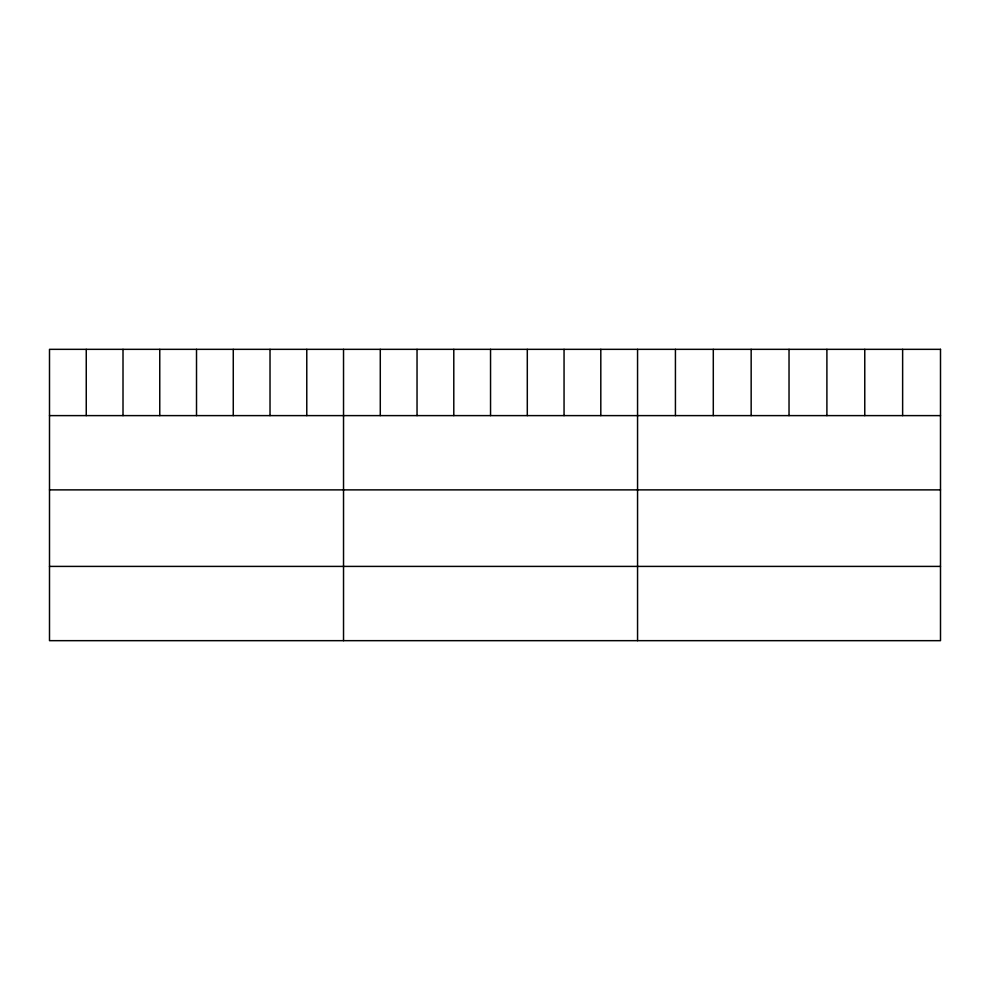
<?xml version="1.0" encoding="UTF-8"?>
<svg xmlns="http://www.w3.org/2000/svg" width="990" height="990" viewBox="0 0 990 990"><rect width="100%" height="100%" fill="white"/><g stroke="black" fill="none" stroke-linecap="round" stroke-linejoin="round"><path stroke-width="1.49" d="M49.5 415.614L940.5 415.614M49.5 489.877L940.5 489.877M49.5 566.404L940.5 566.404M902.633 349.334L902.633 415.614M864.765 349.334L864.765 415.614M826.898 349.334L826.898 415.614M789.03 349.334L789.03 415.614M751.163 349.334L751.163 415.614M713.295 349.334L713.295 415.614M675.428 349.334L675.428 415.614M637.56 349.334L637.56 640.666M600.806 349.334L600.806 415.614M564.053 349.334L564.053 415.614M527.299 349.334L527.299 415.614M490.545 349.334L490.545 415.614M453.791 349.334L453.791 415.614M417.038 349.334L417.038 415.614M380.284 349.334L380.284 415.614M343.53 349.334L343.53 640.666M306.776 349.334L306.776 415.614M270.022 349.334L270.022 415.614M233.269 349.334L233.269 415.614M196.515 349.334L196.515 415.614M159.761 349.334L159.761 415.614M123.008 349.334L123.008 415.614M86.254 349.334L86.254 415.614M940.5 349.334L49.5 349.334L49.5 640.666L940.5 640.666L940.5 349.334"/></g></svg>
